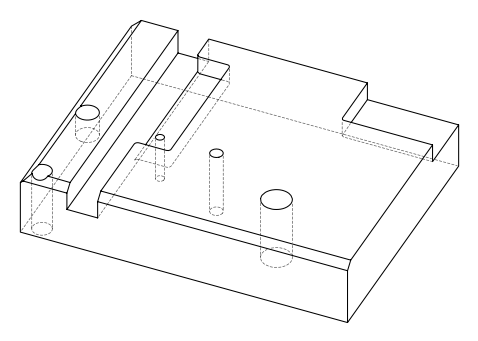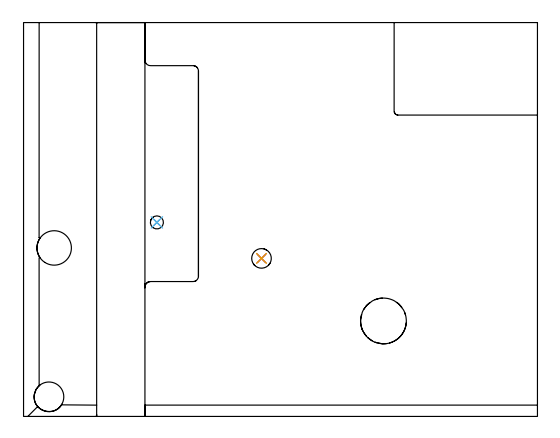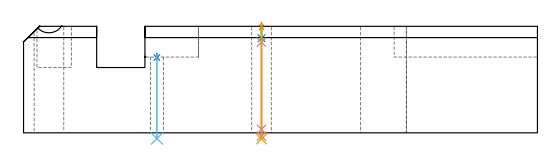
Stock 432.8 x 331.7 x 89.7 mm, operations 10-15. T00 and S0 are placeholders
(PLAN: 15 operations, 11 tool changes, 251.9 min)
(1 INDEXABLE_INSERT_DRILL_THROUGH_HOLE_FROM_SOLID | STEP1HOLE_1 | NXT0302_021 | 0.38 min | 43975 mm3)
(2 INDEXABLE_INSERT_DRILL_BLIND_HOLE_FROM_SOLID | STEP1POCKET | UGT0302_008 | 0.15 min | 22903 mm3)
(3 AREA_MILL | FG_CHAMFER_SURFACE | UGT0205_001 | 1.79 min | 2842 mm3)
(4 AREA_MILL_1 | FG_CHAMFER_SURFACE_1 | UGT0205_001 | 10.77 min | 15213 mm3)
(5 AREA_MILL_2 | FG_CHAMFER_SURFACE_2 | UGT0205_001 | 13.42 min | 27871 mm3)
(6 MILL_CORNER_NOTCH_RECTANGULAR | CORNER_NOTCH_RECTANGULAR | NXT0201_008 | Follow Part, ap 1.5, ae 75% | 91.47 min | 243477 mm3)
(7 MILL_OPEN_POCKET | POCKET_OPEN | NXT0201_009 | Follow Part, ap 2, ae 75% | 124.36 min | 560697 mm3)
(8 MILL_RECTANGULAR_SLOT | SLOT_RECTANGULAR | UGT0201_019 | Follow Part, ap 10, ae 75% | 3.36 min | 118632 mm3)
(9 MILL_THROUGH_HOLE_FROM_SOLID_MATERIAL | STEP1HOLE_2 | UGT0201_018 | Circular | 4.97 min | 104409 mm3)
(10 SPOT_DRILL | STEP1HOLE | NXT0321_9005460120000 | 0.03 min | 14 mm3)
(11 SPOT_DRILL_1 | STEP1HOLE_3 | NXT0321_9005460120000 | 0.03 min | 60 mm3)
(12 DRILL_BLIND_HOLE_INTO_CENTER | STEP1HOLE | NXT0301_038 | 0.05 min | 397 mm3)
(13 GUN_DRILL_THROUGH_HOLE | STEP1HOLE | UGT0307_002 | 0.45 min | 2198 mm3)
(14 SPADE_DRILL_TO_ENLARGE_THROUGH_HOLE | STEP1HOLE | UGT0306_007 | 0.39 min | 16636 mm3)
(15 DRILL_THROUGH_HOLE_INTO_CENTER | STEP1HOLE_3 | UGT0301_505 | 0.29 min | 5988 mm3)
(TOOL NXT0302_021 | Index. Insert Drill 25mm [880-D2500L25-05] | D25 PA176 FL125 Z2)
(TOOL UGT0302_008 | Indexable Insert Drill 29mm | D29 PA180 FL50 Z2)
(TOOL UGT0205_001 | Chamfer Mill 20 x 3 x 45 deg. | D20 FL50 Z2)
(TOOL NXT0201_008 | ENDMILL 6mm [2P460-0600-NA 1630] | D6 FL26 Z6)
(TOOL NXT0201_009 | ENDMILL 8mm [2P460-0800-NA 1630] | D8 FL26 Z6)
(TOOL UGT0201_019 | End mill 40 mm | D40 FL63 Z6)
(TOOL UGT0201_018 | End mill 30 mm | D30 FL50 Z4)
(TOOL NXT0321_9005460120000 | NC Spot Drill, 142deg, 12mm, Carbide, Uncoated | D12 PA142 FL30 Z2)
(TOOL NXT0301_038 | Carbide Drill 6.7mm [860.1-0670-034A1-MM 2214] | D6.7 PA140 FL53 Z2)
(TOOL UGT0307_002 | Gun Drill 6 mm | D6 PA130 FL24 Z1)
(TOOL UGT0306_007 | Spade Drill 16.5mm | D16.5 PA132 FL10 Z2)
(TOOL UGT0301_505 | Carbide Drill 11.0 mm | D11 PA118 FL94 Z2)
(OP 10 SPOT_DRILL)
G17 G21 G94 G90
T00 M6
G54
G17 G0 G90 X200.4 Y133.1 S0 M3
G43 Z99.7 H0
G94 G81 G98 Z88.986 F250. R92.7
G80
M5
M2
(OP 11 SPOT_DRILL_1)
G17 G21 G94 G90
T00 M6
G54
G17 G0 G90 X112.3 Y163.4 S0 M3
G43 Z99.7 H0
G94 G81 G98 Z63.327 F250. R66.8
G80
M5
M2
(OP 12 DRILL_BLIND_HOLE_INTO_CENTER)
G17 G21 G94 G90
T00 M6
G54
G17 G0 G90 X200.4 Y133.1 S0 M3
G43 Z99.7 H1
G94 G81 G98 Z79.65 F250. R91.7
G80
M5
M2
(OP 13 GUN_DRILL_THROUGH_HOLE)
G17 G21 G94 G90
T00 M6
G54
G17 G0 G90 X200.4 Y133.1 M8
G43 Z99.7 H0
Z89.457
S716 M3
G94 G1 Z76.343 F125. M26
G4 X.084
Z3. F250.
G4 X.084
Z-2.899 F125.
G4 X.084
M5
M9
G0 Z89.457
Z99.7
M2
(OP 14 SPADE_DRILL_TO_ENLARGE_THROUGH_HOLE)
G17 G21 G94 G90
T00 M6
G54
G17 G0 G90 X200.4 Y133.1 S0 M3
G43 Z99.7 H0
G94 G73 G98 Z-5.173 F250. Q15.812 R91.7
G80
M5
M2
(OP 15 DRILL_THROUGH_HOLE_INTO_CENTER)
G17 G21 G94 G90
T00 M6
G54
G17 G0 G90 X112.3 Y163.4 S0 M3
G43 Z99.7 H0
G94 G73 G98 Z-4.805 F250. Q9.801 R65.8
G80
M5
M2
